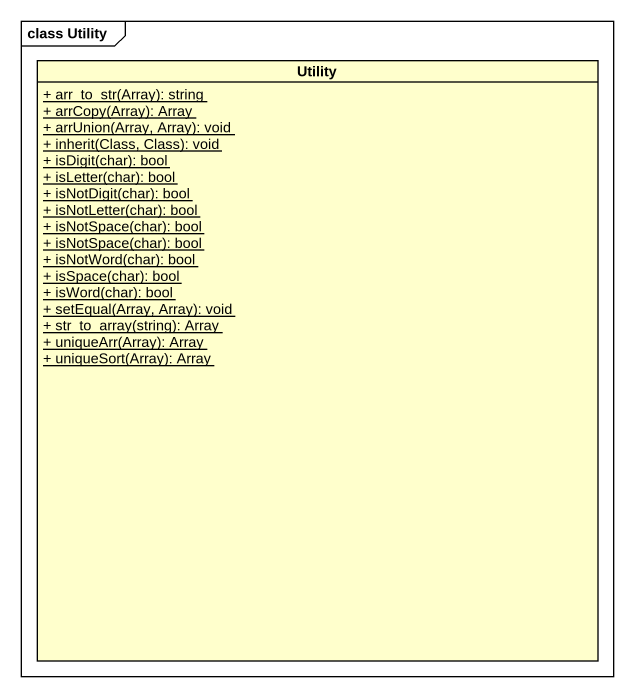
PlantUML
@startuml
mainframe class Utility
hide circle
hide empty members
skinparam classAttributeIconSize 0
class Utility {
  {static} + arr_to_str(Array): string
  {static} + arrCopy(Array): Array
  {static} + arrUnion(Array, Array): void
  {static} + inherit(Class, Class): void
  {static} + isDigit(char): bool
  {static} + isLetter(char): bool
  {static} + isNotDigit(char): bool
  {static} + isNotLetter(char): bool
  {static} + isNotSpace(char): bool
  {static} + isNotSpace(char): bool
  {static} + isNotWord(char): bool
  {static} + isSpace(char): bool
  {static} + isWord(char): bool
  {static} + setEqual(Array, Array): void
  {static} + str_to_array(string): Array
  {static} + uniqueArr(Array): Array
  {static} + uniqueSort(Array): Array
}
@enduml
